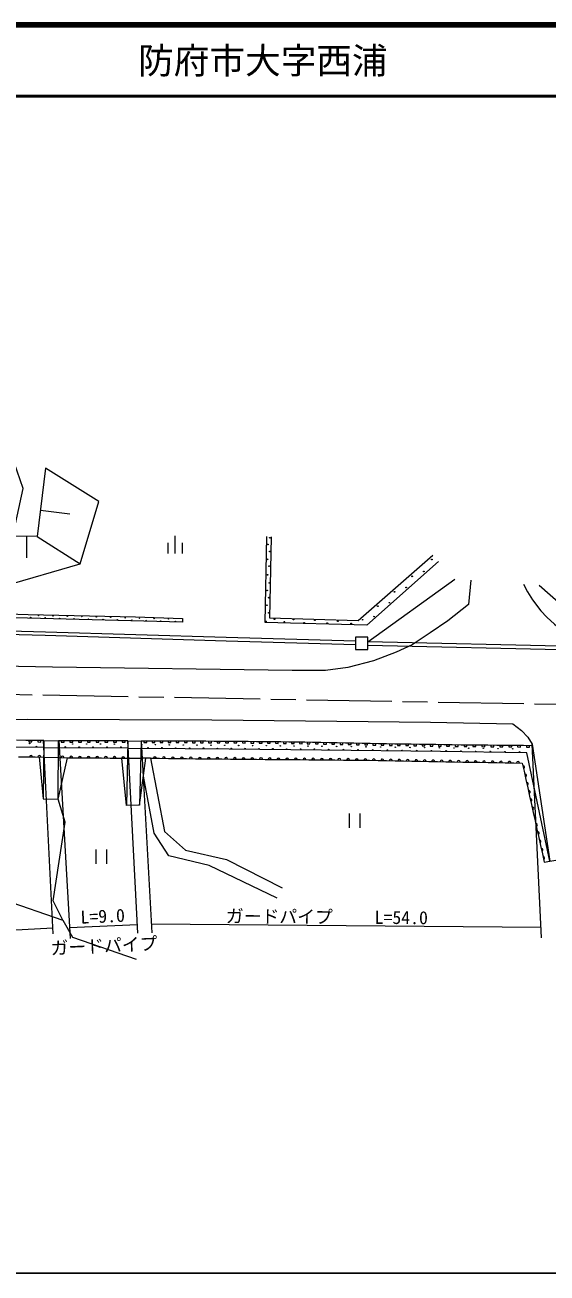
# Model space of a CAD drawing. Units: millimetres, scale not verified. Extents: x 40000 to 680000, y 20000 to 380000.
# Drawn here: x 389142 to 462391, y 205000 to 380000 of the extents above; entities that cross this region are included whole.
import ezdxf
from ezdxf.enums import TextEntityAlignment as Align

# ---------------------------------------------------------------- set-up
doc = ezdxf.new("R2010")
doc.units = ezdxf.units.MM
doc.header["$LTSCALE"] = 1000
doc.linetypes.add('CHAIN', pattern=[18.5, 12, -1.5, 3.5, -1.5])
doc.linetypes.add('DASHED', pattern=[7.5, 6, -1.5])
for name, color, linetype, lineweight in [('M-BGD', 7, 'Continuous', 13), ('M-BGD-EXST', 7, 'Continuous', 13), ('M-BMK', 2, 'CHAIN', 13), ('M-STR-HTXT', 7, 'Continuous', 13), ('M-TTL', 2, 'Continuous', 140), ('M-TTL-BAND', 7, 'Continuous', 25), ('M-TTL-LINE', 7, 'Continuous', 50)]:
    doc.layers.add(name, color=color, linetype=linetype, lineweight=lineweight)
doc.layers.add('M-TTL-TXT', color=7, linetype='Continuous')
doc.styles.add('ＭＳ ゴシック', font='')
doc.styles.get('ＭＳ ゴシック').set_extended_font_data('MS Gothic')

msp = doc.modelspace()

# ---------------------------------------------------------------- linework, layer by layer
at = {"layer": 'M-BGD'}
for p, q in [((395459, 311412), (391309, 311926)), ((389376, 308307), (389343, 305263)), ((390859, 308293), (396911, 304451)), ((449432, 302234), (437235, 293439)), ((470860, 292972), (461297, 301405)), ((437235, 294157), (435535, 294157)), ((435535, 294157), (435535, 292427)), ((437235, 292427), (437235, 294157)), ((435535, 292427), (437235, 292427)), ((437235, 293552), (470858, 292796)), ((437235, 293052), (470854, 292296)), ((389246, 279683), (387979, 279698)), ((390512, 279669), (389246, 279683)), ((391779, 279654), (390512, 279669)), ((391779, 279654), (391702, 271470)), ((391779, 279654), (393826, 279643)), ((393814, 271448), (393826, 279643)), ((403572, 278592), (393824, 278638)), ((395047, 279641), (393826, 279643)), ((396269, 279640), (395047, 279641)), ((397490, 279639), (396269, 279640)), ((398711, 279637), (397490, 279639)), ((399933, 279636), (398711, 279637)), ((401154, 279635), (399933, 279636)), ((402375, 279634), (401154, 279635)), ((403597, 279632), (402375, 279634)), ((403597, 279632), (405467, 279587)), ((406599, 279583), (405467, 279587)), ((407730, 279580), (406599, 279583)), ((408862, 279576), (407730, 279580)), ((409994, 279573), (408862, 279576)), ((411126, 279570), (409994, 279573)), ((412258, 279566), (411126, 279570)), ((413390, 279563), (412258, 279566)), ((414521, 279559), (413390, 279563)), ((415706, 279550), (414521, 279559)), ((416891, 279541), (415706, 279550)), ((418076, 279532), (416891, 279541)), ((419261, 279523), (418076, 279532)), ((420445, 279514), (419261, 279523)), ((421630, 279505), (420445, 279514)), ((422815, 279496), (421630, 279505)), ((423930, 279481), (422815, 279496)), ((425045, 279466), (423930, 279481)), ((426160, 279451), (425045, 279466)), ((427275, 279436), (426160, 279451)), ((428390, 279421), (427275, 279436)), ((429505, 279407), (428390, 279421)), ((430660, 279383), (429505, 279407)), ((431814, 279359), (430660, 279383)), ((432968, 279335), (431814, 279359)), ((434123, 279311), (432968, 279335)), ((435277, 279287), (434123, 279311)), ((436431, 279264), (435277, 279287)), ((437586, 279240), (436431, 279264)), ((438740, 279216), (437586, 279240)), ((439888, 279197), (438740, 279216)), ((441035, 279179), (439888, 279197)), ((442183, 279161), (441035, 279179)), ((443331, 279142), (442183, 279161)), ((444478, 279124), (443331, 279142)), ((445626, 279106), (444478, 279124)), ((446773, 279087), (445626, 279106)), ((447921, 279069), (446773, 279087)), ((449069, 279050), (447921, 279069)), ((450323, 279038), (449069, 279050)), ((451577, 279025), (450323, 279038)), ((452831, 279013), (451577, 279025)), ((454085, 279000), (452831, 279013)), ((455339, 278988), (454085, 279000)), ((456594, 278975), (455339, 278988)), ((457848, 278963), (456594, 278975)), ((459102, 278951), (457848, 278963)), ((460356, 278938), (459102, 278951)), ((388224, 277379), (389402, 277371)), ((389402, 277371), (390579, 277364)), ((390579, 277364), (391757, 277356)), ((393822, 277269), (395037, 277260)), ((395037, 277260), (396252, 277251)), ((396252, 277251), (397466, 277242)), ((397466, 277242), (398681, 277233)), ((398681, 277233), (399896, 277223)), ((399896, 277223), (401110, 277214)), ((401110, 277214), (402325, 277205)), ((402325, 277205), (403540, 277196)), ((406734, 277189), (405398, 277204)), ((406734, 277189), (407998, 277174)), ((407998, 277174), (409262, 277160)), ((409262, 277160), (410526, 277145)), ((410526, 277145), (411789, 277131)), ((411789, 277131), (413053, 277116)), ((413053, 277116), (414317, 277102)), ((414317, 277102), (415538, 277091)), ((415538, 277091), (416759, 277080)), ((416759, 277080), (417981, 277070)), ((417981, 277070), (419202, 277059)), ((419202, 277059), (420423, 277049)), ((420423, 277049), (421644, 277038)), ((421644, 277038), (422865, 277028)), ((422865, 277028), (424087, 277017)), ((424087, 277017), (425308, 277006)), ((425308, 277006), (426529, 276996)), ((426529, 276996), (427750, 276985)), ((427750, 276985), (428971, 276975)), ((428971, 276975), (430193, 276964)), ((430193, 276964), (431414, 276953)), ((431414, 276953), (432635, 276943)), ((432635, 276943), (433856, 276932)), ((433856, 276932), (435077, 276922)), ((435077, 276922), (436298, 276911)), ((436298, 276911), (437489, 276890)), ((437489, 276890), (438679, 276868)), ((438679, 276868), (439869, 276847)), ((439869, 276847), (441059, 276825)), ((441059, 276825), (442249, 276804)), ((442249, 276804), (443440, 276783)), ((443440, 276783), (444630, 276761)), ((444630, 276761), (445820, 276740)), ((445820, 276740), (447010, 276718)), ((447010, 276718), (448200, 276697)), ((448200, 276697), (449390, 276675)), ((449390, 276675), (450581, 276654)), ((450581, 276654), (451771, 276633)), ((451771, 276633), (452961, 276611)), ((452961, 276611), (454151, 276590)), ((454151, 276590), (455341, 276568)), ((455341, 276568), (456531, 276547)), ((456531, 276547), (457722, 276525)), ((457722, 276525), (458912, 276504)), ((458912, 276504), (459168, 275347)), ((459168, 275347), (459424, 274190)), ((459424, 274190), (459680, 273032)), ((459680, 273032), (459937, 271875)), ((459937, 271875), (460193, 270718)), ((405208, 270618), (403384, 270542)), ((460193, 270718), (460449, 269561)), ((460449, 269561), (460705, 268403)), ((460705, 268403), (460961, 267246)), ((460961, 267246), (461218, 266089)), ((461218, 266089), (461474, 264931)), ((461474, 264931), (461730, 263774)), ((461730, 263774), (461986, 262617))]:
    msp.add_line(p, q, dxfattribs=at)
at = {"layer": 'M-BGD', "linetype": 'DASHED'}
for p, q in [((391769, 278683), (393824, 278638)), ((403572, 278592), (405436, 278533)), ((391757, 277356), (393822, 277269)), ((403540, 277196), (405398, 277204))]:
    msp.add_line(p, q, dxfattribs=at)
at = {"layer": 'M-BGD'}
for points in [[(273371, 291781), (310468, 296458), (339005, 297891), (351868, 298143), (363452, 298030), (364412, 303747), (372449, 301986), (376195, 302082), (386281, 301345), (396911, 304451), (399504, 313192), (392044, 317867), (390859, 308293), (387433, 308325), (388906, 314985), (387626, 318667), (384808, 310887), (379461, 310086), (373730, 310535), (369407, 308677), (369983, 313736), (380101, 324398)], [(447145, 304792), (437120, 295853), (422862, 296206), (423100, 308259)], [(423693, 308249), (423468, 296853), (435871, 296483), (446370, 305650)], [(451681, 302171), (451368, 298720), (448473, 296466), (445971, 294756), (443455, 293103), (441238, 292075), (438020, 290827), (434451, 289922), (431303, 289465), (426653, 289465), (392990, 289966), (373944, 290310), (362316, 290250), (355076, 290161), (348749, 289743), (338736, 288968), (330407, 288397), (316781, 287719), (302380, 286957), (286333, 282972), (277726, 278547)], [(459088, 301577), (459663, 300493), (460364, 299409), (461523, 297866), (462374, 296982), (463425, 295965), (464934, 294705), (466669, 293463), (468720, 292170), (470630, 291169), (472498, 290435), (475859, 289293), (477688, 288861), (479808, 288354), (509411, 287909), (554258, 287384), (578381, 287087)], [(411233, 296774), (411233, 296261), (376772, 297171), (363399, 297406), (355343, 297542), (348340, 297555), (340379, 297316), (330758, 296797), (319687, 296266), (310637, 295841), (296384, 293967), (281015, 292033), (273594, 291101)], [(363452, 298030), (376679, 297763), (389579, 297357), (404672, 296997), (411233, 296774)], [(339881, 296229), (352147, 295978), (368278, 295563), (392007, 294927), (417380, 294164), (435535, 293633)], [(339905, 295728), (352135, 295478), (368265, 295064), (391993, 294428), (417365, 293664), (435535, 293133)], [(280483, 270171), (288475, 272669), (295572, 274613), (305099, 276855), (313429, 278518), (325275, 280276), (338466, 281619), (351263, 282550), (361746, 282922), (375205, 282633), (389459, 282646), (415377, 282553), (446038, 282234), (457589, 282009), (458783, 281094), (459711, 280152), (460320, 279176)], [(391769, 278683), (377452, 278728), (363232, 278557), (351033, 278314)], [(389668, 279678), (389666, 279478), (390088, 279473), (390090, 279673)], [(390934, 279664), (390932, 279464), (391354, 279459), (391356, 279659)], [(394233, 279642), (394233, 279442), (394640, 279442), (394640, 279642)], [(395454, 279641), (395454, 279441), (395861, 279440), (395861, 279640)], [(396676, 279640), (396675, 279440), (397083, 279439), (397083, 279639)], [(397897, 279638), (397897, 279438), (398304, 279438), (398304, 279638)], [(399118, 279637), (399118, 279437), (399525, 279437), (399526, 279637)], [(400340, 279636), (400340, 279436), (400747, 279435), (400747, 279635)], [(401561, 279634), (401561, 279434), (401968, 279434), (401968, 279634)], [(403597, 279632), (403384, 270542), (402748, 277202)], [(402783, 279633), (402782, 279433), (403189, 279433), (403190, 279633)], [(405467, 279587), (405208, 270618), (406103, 277196)], [(459562, 277919), (447434, 278110), (430727, 278307), (417795, 278449), (405436, 278533)], [(405844, 279585), (405843, 279385), (406221, 279384), (406221, 279584)], [(406976, 279582), (406975, 279382), (407352, 279381), (407353, 279581)], [(408108, 279579), (408107, 279379), (408484, 279377), (408485, 279577)], [(409239, 279575), (409239, 279375), (409616, 279374), (409617, 279574)], [(410371, 279572), (410371, 279372), (410748, 279371), (410749, 279571)], [(411503, 279568), (411503, 279368), (411880, 279367), (411880, 279567)], [(412635, 279565), (412634, 279365), (413012, 279364), (413012, 279564)], [(413767, 279562), (413766, 279362), (414144, 279360), (414144, 279560)], [(414916, 279556), (414915, 279356), (415310, 279353), (415311, 279553)], [(416101, 279547), (416100, 279347), (416495, 279344), (416496, 279544)], [(417286, 279538), (417284, 279338), (417679, 279335), (417681, 279535)], [(418471, 279529), (418469, 279329), (418864, 279326), (418866, 279526)], [(419655, 279520), (419654, 279320), (420049, 279317), (420050, 279517)], [(420840, 279511), (420839, 279311), (421234, 279308), (421235, 279508)], [(422025, 279502), (422023, 279302), (422418, 279299), (422420, 279499)], [(423187, 279491), (423184, 279291), (423556, 279286), (423558, 279486)], [(424302, 279476), (424299, 279276), (424671, 279271), (424673, 279471)], [(425417, 279461), (425414, 279261), (425786, 279256), (425788, 279456)], [(426532, 279446), (426529, 279246), (426901, 279241), (426904, 279441)], [(427647, 279431), (427644, 279231), (428016, 279226), (428019, 279426)], [(428762, 279417), (428759, 279217), (429131, 279212), (429134, 279412)], [(429890, 279399), (429886, 279199), (430271, 279191), (430275, 279391)], [(431045, 279375), (431040, 279175), (431425, 279167), (431429, 279367)], [(432199, 279351), (432195, 279151), (432580, 279143), (432584, 279343)], [(433353, 279327), (433349, 279127), (433734, 279119), (433738, 279319)], [(434508, 279303), (434503, 279103), (434888, 279095), (434892, 279295)], [(435662, 279279), (435658, 279079), (436042, 279072), (436047, 279271)], [(436816, 279256), (436812, 279056), (437197, 279048), (437201, 279248)], [(437971, 279232), (437966, 279032), (438351, 279024), (438355, 279224)], [(439123, 279210), (439119, 279010), (439502, 279004), (439505, 279204)], [(440270, 279191), (440267, 278991), (440650, 278985), (440653, 279185)], [(441418, 279173), (441415, 278973), (441797, 278967), (441800, 279167)], [(442565, 279155), (442562, 278955), (442945, 278948), (442948, 279148)], [(443713, 279136), (443710, 278936), (444092, 278930), (444096, 279130)], [(444861, 279118), (444857, 278918), (445240, 278912), (445243, 279112)], [(446008, 279099), (446005, 278899), (446388, 278893), (446391, 279093)], [(447156, 279081), (447153, 278881), (447535, 278875), (447538, 279075)], [(448303, 279063), (448300, 278863), (448683, 278857), (448686, 279057)], [(449487, 279046), (449485, 278846), (449903, 278842), (449905, 279042)], [(450741, 279034), (450739, 278834), (451157, 278830), (451159, 279030)], [(451995, 279021), (451993, 278821), (452411, 278817), (452413, 279017)], [(453249, 279009), (453247, 278809), (453665, 278805), (453667, 279005)], [(454503, 278996), (454501, 278796), (454919, 278792), (454921, 278992)], [(455758, 278984), (455756, 278784), (456174, 278780), (456176, 278980)], [(457012, 278971), (457010, 278771), (457428, 278767), (457430, 278967)], [(458266, 278959), (458264, 278759), (458682, 278755), (458684, 278955)], [(459520, 278946), (459518, 278746), (459936, 278742), (459938, 278942)], [(460320, 279176), (462777, 262770), (459562, 277919)], [(295969, 261028), (298489, 260937), (310979, 262590), (323175, 264835), (339678, 266943), (350319, 266020), (359803, 263639), (364489, 261680), (377652, 260285), (394440, 254495), (393088, 257208), (394788, 268202), (393814, 271448), (395094, 277259)], [(391125, 277360), (391702, 271470), (393814, 271448)], [(406734, 277189), (408720, 266904), (411645, 264287), (417397, 262998), (425228, 259035)], [(461986, 262617), (462777, 262770), (464735, 263075), (465389, 263186), (464532, 276652)], [(424516, 257553), (414992, 262132), (409336, 263498), (407277, 266654), (405762, 274691)], [(394440, 254495), (395801, 252106), (404737, 249020)]]:
    msp.add_lwpolyline(points, dxfattribs=at)
for centre, radius in [((423487, 308105), 50), ((423208, 307155), 50), ((423192, 305074), 50), ((423487, 306172), 50), ((446215, 305052), 50), ((423159, 302911), 50), ((423389, 304107), 50), ((445108, 303362), 50), ((423421, 301764), 50), ((442632, 301119), 50), ((443477, 302692), 50), ((423126, 300715), 50), ((423356, 299699), 50), ((441000, 300508), 50), ((423077, 298634), 50), ((423339, 297569), 50), ((438641, 298497), 50), ((440272, 298993), 50), ((389951, 296923), 25), ((391040, 297194), 24.5), ((391978, 296870), 25), ((393067, 297141), 24.5), ((394005, 296816), 25), ((395094, 297087), 24.5), ((396032, 296763), 25), ((397121, 297034), 24.5), ((398060, 296709), 25), ((399149, 296980), 24.5), ((400087, 296656), 25), ((401176, 296927), 24.5), ((402114, 296602), 25), ((403203, 296873), 24.5), ((404141, 296549), 25), ((405230, 296820), 24.5), ((406168, 296495), 25), ((407257, 296766), 24.5), ((408195, 296442), 25), ((409284, 296713), 24.5), ((410223, 296388), 25), ((422968, 296371), 50), ((424148, 296677), 50), ((425532, 296298), 50), ((426828, 296633), 50), ((428314, 296182), 50), ((429814, 296546), 50), ((431547, 296138), 50), ((433033, 296385), 50), ((434912, 296065), 50), ((436514, 296604), 50), ((438116, 297041), 50), ((389794, 279249), 34.3), ((390747, 278826), 35), ((393892, 279198), 34.3), ((394800, 278773), 35), ((395842, 279189), 34.3), ((396749, 278764), 35), ((397791, 279179), 34.3), ((398699, 278755), 35), ((399741, 279170), 34.3), ((400649, 278746), 35), ((401690, 279161), 34.3), ((402598, 278737), 35), ((405506, 279092), 34.3), ((406410, 278664), 35), ((407452, 279075), 34.3), ((408356, 278646), 35), ((409397, 279057), 34.3), ((410301, 278629), 35), ((411342, 279040), 34.3), ((412247, 278612), 35), ((413288, 279022), 34.3), ((414192, 278594), 35), ((415233, 279005), 34.3), ((416137, 278577), 35), ((417179, 278988), 34.3), ((418083, 278560), 35), ((419124, 278970), 34.3), ((420028, 278542), 35), ((421070, 278953), 34.3), ((421974, 278525), 35), ((423015, 278936), 34.3), ((423919, 278507), 35), ((424960, 278918), 34.3), ((425865, 278490), 35), ((426906, 278901), 34.3), ((427810, 278473), 35), ((428851, 278883), 34.3), ((429755, 278455), 35), ((430803, 278866), 34.3), ((431759, 278433), 35), ((432863, 278838), 34.3), ((433818, 278405), 35), ((434922, 278810), 34.3), ((435878, 278377), 35), ((436982, 278783), 34.3), ((437938, 278350), 35), ((439042, 278755), 34.3), ((439997, 278322), 35), ((441101, 278727), 34.3), ((442057, 278294), 35), ((443161, 278699), 34.3), ((444117, 278266), 35), ((445221, 278672), 34.3), ((446176, 278239), 35), ((447280, 278644), 34.3), ((449340, 278616), 34.3), ((451400, 278588), 34.3), ((453459, 278561), 34.3), ((455519, 278533), 34.3), ((457579, 278505), 34.3), ((448236, 278211), 35), ((450296, 278183), 35), ((452355, 278156), 35), ((454415, 278128), 35), ((456475, 278100), 35), ((458534, 278072), 35)]:
    msp.add_circle(centre, radius, dxfattribs=at)
for centre, radius, start, end in [((389991, 277371), 196, 358.53893, 180.6962), ((391168, 277363), 196, 358.53606, 180.69907), ((394430, 277262), 202, 0.26883, 178.87364), ((395644, 277253), 202, 0.26883, 178.87364), ((396859, 277244), 202, 0.26885, 178.87362), ((398074, 277235), 202, 0.26885, 178.87362), ((399288, 277226), 202, 0.26885, 178.87362), ((400503, 277216), 202, 0.26885, 178.87362), ((401718, 277207), 202, 0.26599, 178.87365), ((402932, 277198), 202, 0.26885, 178.87079), ((407366, 277170), 211, 2.31592, 176.37034), ((408630, 277156), 211, 2.31592, 176.37034), ((409894, 277141), 211, 2.31176, 176.37175), ((411157, 277127), 211, 2.31453, 176.3717), ((412421, 277112), 211, 2.31453, 176.3717), ((413685, 277098), 211, 2.31453, 176.3717), ((414928, 277093), 204, 0.50982, 178.49929), ((416149, 277082), 204, 0.51122, 178.49791), ((417370, 277072), 204, 0.5084, 178.49792), ((418591, 277061), 204, 0.51122, 178.49791), ((419812, 277050), 204, 0.50982, 178.49929), ((421034, 277040), 204, 0.50699, 178.49931), ((422255, 277029), 204, 0.50982, 178.49929), ((423476, 277019), 204, 0.50979, 178.49932), ((424697, 277008), 204, 0.5084, 178.49792), ((425918, 276998), 204, 0.51122, 178.49791), ((427140, 276987), 204, 0.50982, 178.49929), ((428361, 276976), 204, 0.50699, 178.49931), ((429582, 276966), 204, 0.50982, 178.49929), ((430803, 276955), 204, 0.50982, 178.49929), ((432024, 276945), 204, 0.5084, 178.49792), ((433245, 276934), 204, 0.51122, 178.49791), ((434467, 276923), 204, 0.50982, 178.49929), ((435688, 276913), 204, 0.50699, 178.49931), ((436894, 276902), 198, 358.50576, 179.43209), ((438084, 276881), 198, 358.50722, 179.4278), ((439274, 276859), 198, 358.50576, 179.43209), ((440464, 276838), 198, 358.50576, 179.43209), ((441654, 276816), 198, 358.50722, 179.4278), ((442844, 276795), 198, 358.50862, 179.42923), ((444035, 276774), 198, 358.50725, 179.43065), ((445225, 276752), 198, 358.50576, 179.43209), ((446415, 276731), 198, 358.50577, 179.42919), ((447605, 276709), 198, 358.50725, 179.43065), ((448795, 276688), 198, 358.50576, 179.43209), ((449986, 276666), 198, 358.50576, 179.43209), ((451176, 276645), 198, 358.51007, 179.42784), ((452366, 276624), 198, 358.50576, 179.43209), ((453556, 276602), 198, 358.50725, 179.43065), ((454746, 276581), 198, 358.50722, 179.4278), ((455936, 276559), 198, 358.50576, 179.43209), ((457127, 276538), 198, 358.50725, 179.43065), ((458317, 276516), 198, 358.50576, 179.43209), ((459042, 275926), 198, 281.77365, 103.19273), ((459298, 274769), 198, 281.77365, 103.19273), ((459555, 273611), 198, 281.77304, 103.19335), ((459811, 272454), 198, 281.77724, 103.18851), ((460067, 271297), 198, 281.77645, 103.18993), ((460323, 270140), 198, 281.77583, 103.19055), ((460579, 268982), 198, 281.77724, 103.18851), ((460836, 267825), 198, 281.77645, 103.18993), ((461092, 266668), 198, 281.77583, 103.19055), ((461348, 265511), 198, 281.77724, 103.18851), ((461604, 264353), 198, 281.77645, 103.18993), ((461860, 263196), 198, 281.77583, 103.19055)]:
    msp.add_arc(centre, radius, start, end, dxfattribs=at)
at = {"layer": 'M-BGD-EXST'}
for p, q in [((410178, 308370), (410178, 305870)), ((409178, 307370), (409178, 305870)), ((411178, 307370), (411178, 305870)), ((434637, 269424), (434637, 267424)), ((436137, 269424), (436137, 267424)), ((399072, 264387), (399072, 262387)), ((400572, 264387), (400572, 262387))]:
    msp.add_line(p, q, dxfattribs=at)
at = {"layer": 'M-BMK'}
msp.add_line((477628, 284471), (379138, 286231), dxfattribs=at)
at = {"layer": 'M-STR-HTXT'}
for p, q in [((393118, 252574), (391731, 279688)), ((393889, 279658), (395466, 251891)), ((404991, 252652), (403567, 279614)), ((405452, 279624), (406930, 252688)), ((461616, 252015), (460320, 279176)), ((404929, 253822), (395381, 253385)), ((461548, 253433), (406863, 253897)), ((393077, 253369), (354864, 251197))]:
    msp.add_line(p, q, dxfattribs=at)
at = {"layer": 'M-TTL'}
msp.add_line((680000, 380000), (40000, 380000), dxfattribs=at)
at = {"layer": 'M-TTL-BAND'}
msp.add_line((40000, 205000), (579000, 205000), dxfattribs=at)
at = {"layer": 'M-TTL-LINE'}
msp.add_line((40000, 370000), (680000, 370000), dxfattribs=at)

# ---------------------------------------------------------------- texts
at = {"layer": 'M-STR-HTXT', "style": 'ＭＳ ゴシック'}
for s, rotation, p in [('L=9.0', 2.624, (400045, 255036)), ('ガードパイプ', 359.514, (424830, 254995)), ('L=54.0', 359.514, (441936, 254850)), ('ガードパイプ', 2.624, (400231, 250897))]:
    msp.add_text(s, height=1833, rotation=rotation, dxfattribs=at).set_placement(p, align=Align.MIDDLE_CENTER)
at = {"layer": 'M-TTL-TXT', "style": 'ＭＳ ゴシック'}
msp.add_text('防府市大字西浦', height=3666, dxfattribs=at).set_placement((405024, 375000), align=Align.MIDDLE_LEFT)

doc.saveas('drawing.dxf')
